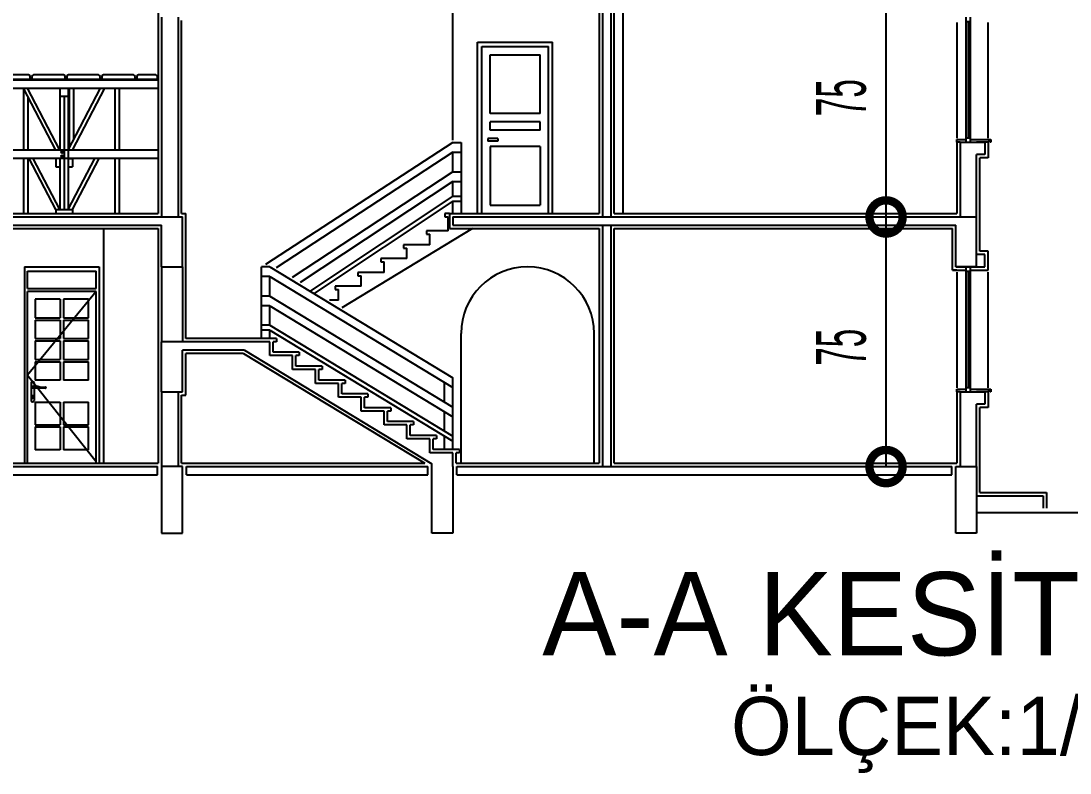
# Model space of a CAD drawing. Extents: x 3907.4 to 3911.57, y -3054.42 to -3053.7.
# Drawn here: x 3907.529 to 3907.5921, y -3054.1382 to -3054.093 of the extents above; entities that cross this region are included whole.
import ezdxf

# ---------------------------------------------------------------- set-up
doc = ezdxf.new("R2010")
doc.units = 0
doc.header["$LTSCALE"] = 2
doc.header["$MEASUREMENT"] = 0
doc.linetypes.add('ACAD_ISO07W100', pattern=[3.5, 0.5, -3])
doc.layers.get('0').update_dxf_attribs({"linetype": 'CONTINUOUS'})
for name, color, linetype in [('BLK-DOG', 2, 'CONTINUOUS'), ('DOĞRAMA', 2, 'CONTINUOUS'), ('DUVAR', 7, 'CONTINUOUS'), ('KİREMİT', 9, 'CONTINUOUS'), ('MB', 11, 'CONTINUOUS'), ('OLÇÜ', 6, 'CONTINUOUS'), ('SıVA', 6, 'CONTINUOUS'), ('TEXT', 11, 'CONTINUOUS')]:
    doc.layers.add(name, color=color, linetype=linetype)
doc.styles.add('İSİM', font='comicbd.ttf')
doc.styles.add('ÖLÇÜ', font='stylu.ttf', dxfattribs={"width": 0.5})

msp = doc.modelspace()

# ---------------------------------------------------------------- linework, layer by layer
at = {"color": 0, "linetype": 'ByBlock', "const_width": 0.002}
for points in [[(3907.581026746094, -3054.104528324396, 1), (3907.581026746094, -3054.105028324396, 1)], [(3907.581026746094, -3054.105028324396, 1), (3907.581026746094, -3054.104528324396, 1)], [(3907.581026746094, -3054.119528324396, 1), (3907.581026746094, -3054.120028324396, 1)]]:
    msp.add_lwpolyline(points, format="xyb", close=True, dxfattribs=at)
at = {"layer": 'BLK-DOG', "color": 6}
for p, q in [((3907.554974152943, -3054.100308627426), (3907.543721652943, -3054.107628324396)), ((3907.554974152943, -3054.100308627426), (3907.555474152943, -3054.100308627426)), ((3907.555474152943, -3054.100308627426), (3907.555474152943, -3054.104578324396)), ((3907.554974152943, -3054.100893287468), (3907.544351200838, -3054.107831440259)), ((3907.554974152943, -3054.102062607551), (3907.554974152943, -3054.100893287468)), ((3907.554974152943, -3054.100893287468), (3907.555474152943, -3054.100893287468)), ((3907.554974152943, -3054.102062607551), (3907.545315889907, -3054.108416100301)), ((3907.554974152943, -3054.102062607551), (3907.555474152943, -3054.102062607551)), ((3907.554974152943, -3054.102647267594), (3907.545798234441, -3054.108708430322)), ((3907.554974152943, -3054.10353116428), (3907.554974152943, -3054.102647267594)), ((3907.554974152943, -3054.102647267594), (3907.555474152943, -3054.102647267594)), ((3907.554974152943, -3054.10353116428), (3907.546418676712, -3054.109208358871)), ((3907.554974152943, -3054.10353116428), (3907.555474152943, -3054.10353116428)), ((3907.554974152943, -3054.103823720924), (3907.546659848979, -3054.109354523881)), ((3907.554974152943, -3054.104578324396), (3907.554974152943, -3054.103823720924)), ((3907.554974152943, -3054.103823720924), (3907.555474152943, -3054.103823720924)), ((3907.543474152943, -3054.112078324396), (3907.543474152943, -3054.107778324396)), ((3907.543974152943, -3054.107778324396), (3907.543474152943, -3054.107778324396)), ((3907.543474152943, -3054.112078324396), (3907.543474152943, -3054.107778324396)), ((3907.543974152943, -3054.107778324396), (3907.554974152943, -3054.114444991063)), ((3907.543974152943, -3054.108362984437), (3907.543474152943, -3054.108362984437)), ((3907.543974152943, -3054.108362984437), (3907.554974152943, -3054.115029651104)), ((3907.543974152943, -3054.109532304522), (3907.543974152943, -3054.108362984437)), ((3907.543974152943, -3054.109532304522), (3907.543474152943, -3054.109532304522)), ((3907.543974152943, -3054.110116964563), (3907.543474152943, -3054.110116964563)), ((3907.543974152943, -3054.109532304522), (3907.554974152943, -3054.116198971188)), ((3907.543974152943, -3054.110116964563), (3907.554974152943, -3054.11678363123)), ((3907.543974152943, -3054.111286284647), (3907.543974152943, -3054.110116964563)), ((3907.543974152943, -3054.111286284647), (3907.543474152943, -3054.111286284647)), ((3907.543974152943, -3054.111286284647), (3907.554974152943, -3054.117952951314)), ((3907.543974152943, -3054.111578614668), (3907.543474152943, -3054.111578614668)), ((3907.543974152943, -3054.111578614668), (3907.554974152943, -3054.118245281335)), ((3907.543974152943, -3054.112078324396), (3907.543974152943, -3054.111578614668)), ((3907.554974152943, -3054.118744991063), (3907.554974152943, -3054.114444991063)), ((3907.554474152943, -3054.115895940885), (3907.554474152943, -3054.114726620801)), ((3907.554474152943, -3054.117649921011), (3907.554474152943, -3054.116480600927)), ((3907.554474152943, -3054.118744991063), (3907.554474152943, -3054.117942251032))]:
    msp.add_line(p, q, dxfattribs=at)
at = {"layer": 'DOĞRAMA', "color": 6}
for p, q in [((3907.585849152943, -3054.100278324396), (3907.585849152943, -3054.092778324396)), ((3907.585849152943, -3054.093028324396), (3907.586099152943, -3054.093028324396)), ((3907.585974152943, -3054.100028324396), (3907.585974152943, -3054.093028324396)), ((3907.586099152943, -3054.100278324396), (3907.586099152943, -3054.092778324396)), ((3907.556474152943, -3054.104578324396), (3907.556474152943, -3054.094278324396)), ((3907.556474152943, -3054.094278324396), (3907.560974152943, -3054.094278324396)), ((3907.560974152943, -3054.104578324396), (3907.560974152943, -3054.094278324396)), ((3907.556724152943, -3054.104578324396), (3907.556724152943, -3054.094528324396)), ((3907.556724152943, -3054.094528324396), (3907.560724152943, -3054.094528324396)), ((3907.560724152943, -3054.104578324396), (3907.560724152943, -3054.094528324396)), ((3907.557224152943, -3054.095028324396), (3907.560224152943, -3054.095028324396)), ((3907.557224152943, -3054.098570713007), (3907.557224152943, -3054.095028324396)), ((3907.560224152943, -3054.098570713007), (3907.560224152943, -3054.095028324396)), ((3907.560224152943, -3054.098570713007), (3907.557224152943, -3054.098570713007)), ((3907.557224152943, -3054.099570713006), (3907.557224152943, -3054.099070713006)), ((3907.560224152943, -3054.099070713006), (3907.557224152943, -3054.099070713006)), ((3907.560224152943, -3054.099570713006), (3907.560224152943, -3054.099070713006)), ((3907.560224152943, -3054.099570713006), (3907.557224152943, -3054.099570713006)), ((3907.585849152943, -3054.100028324396), (3907.586099152943, -3054.100028324396)), ((3907.557079253662, -3054.100070713007), (3907.557079253662, -3054.100220713006)), ((3907.557679253662, -3054.100070713007), (3907.557079253662, -3054.100070713007)), ((3907.557679253662, -3054.100220713006), (3907.557079253662, -3054.100220713006)), ((3907.560224152943, -3054.100535935785), (3907.557224152943, -3054.100535935785)), ((3907.557224152943, -3054.100535935785), (3907.557224152943, -3054.104078324396)), ((3907.557679253662, -3054.100070713007), (3907.557679253662, -3054.100220713006)), ((3907.560224152943, -3054.100535935785), (3907.560224152943, -3054.104078324396)), ((3907.53110771001, -3054.101765165432), (3907.53135771001, -3054.101765165432)), ((3907.53185771001, -3054.101765165432), (3907.53210771001, -3054.101765165432)), ((3907.557224152943, -3054.104078324396), (3907.560224152943, -3054.104078324396)), ((3907.529224152943, -3054.107778324396), (3907.533724152943, -3054.107778324396)), ((3907.529224152943, -3054.107778324396), (3907.529224152943, -3054.119578324396)), ((3907.529407826412, -3054.108028324396), (3907.533540479474, -3054.108028324396)), ((3907.529407826412, -3054.109078324396), (3907.529407826412, -3054.108028324396)), ((3907.533540479474, -3054.109078324396), (3907.533540479474, -3054.108028324396)), ((3907.533724152943, -3054.107778324396), (3907.533724152943, -3054.119578324396)), ((3907.585849152943, -3054.115278324396), (3907.585849152943, -3054.107778324396)), ((3907.585849152943, -3054.108028324396), (3907.586099152943, -3054.108028324396)), ((3907.585974152943, -3054.115028324396), (3907.585974152943, -3054.108028324396)), ((3907.586099152943, -3054.115278324396), (3907.586099152943, -3054.107778324396)), ((3907.529407826412, -3054.109078324396), (3907.533540479474, -3054.109078324396)), ((3907.533540479474, -3054.109261997865), (3907.529407826412, -3054.109261997865)), ((3907.529407826412, -3054.119571181539), (3907.529407826412, -3054.109261997865)), ((3907.533540479474, -3054.119571181539), (3907.533540479474, -3054.109261997865)), ((3907.531382316208, -3054.109721181539), (3907.529867010086, -3054.109721181539)), ((3907.529867010086, -3054.109721181539), (3907.529867010086, -3054.110835467253)), ((3907.531382316208, -3054.109721181539), (3907.531382316208, -3054.110835467253)), ((3907.531565989678, -3054.109721181539), (3907.531565989678, -3054.110835467253)), ((3907.5330812958, -3054.109721181539), (3907.531565989678, -3054.109721181539)), ((3907.5330812958, -3054.110835467253), (3907.5330812958, -3054.109721181539)), ((3907.529867010086, -3054.110835467253), (3907.531382316208, -3054.110835467253)), ((3907.529867010086, -3054.110973222355), (3907.531382316208, -3054.110973222355)), ((3907.529867010086, -3054.110973222355), (3907.529867010086, -3054.112087508069)), ((3907.531382316208, -3054.110973222355), (3907.531382316208, -3054.112087508069)), ((3907.531565989678, -3054.110835467253), (3907.5330812958, -3054.110835467253)), ((3907.531565989678, -3054.110973222355), (3907.531565989678, -3054.112087508069)), ((3907.531565989678, -3054.110973222355), (3907.5330812958, -3054.110973222355)), ((3907.5330812958, -3054.112087508069), (3907.5330812958, -3054.110973222355)), ((3907.529867010086, -3054.112087508069), (3907.531382316208, -3054.112087508069)), ((3907.529867010086, -3054.112225263171), (3907.531382316208, -3054.112225263171)), ((3907.529867010086, -3054.112225263171), (3907.529867010086, -3054.113339548886)), ((3907.531382316208, -3054.112225263171), (3907.531382316208, -3054.113339548886)), ((3907.531565989678, -3054.112087508069), (3907.5330812958, -3054.112087508069)), ((3907.531565989678, -3054.112225263171), (3907.531565989678, -3054.113339548886)), ((3907.531565989678, -3054.112225263171), (3907.5330812958, -3054.112225263171)), ((3907.5330812958, -3054.113339548886), (3907.5330812958, -3054.112225263171)), ((3907.529867010086, -3054.113339548886), (3907.531382316208, -3054.113339548886)), ((3907.529867010086, -3054.113477303988), (3907.531382316208, -3054.113477303988)), ((3907.529867010086, -3054.113477303988), (3907.529867010086, -3054.114591589702)), ((3907.531382316208, -3054.113477303988), (3907.531382316208, -3054.114591589702)), ((3907.531565989678, -3054.113339548886), (3907.5330812958, -3054.113339548886)), ((3907.531565989678, -3054.113477303988), (3907.531565989678, -3054.114591589702)), ((3907.531565989678, -3054.113477303988), (3907.5330812958, -3054.113477303988)), ((3907.5330812958, -3054.114591589702), (3907.5330812958, -3054.113477303988)), ((3907.529623892514, -3054.114741589702), (3907.529623892514, -3054.115797712151)), ((3907.529715045464, -3054.114946949418), (3907.530036929398, -3054.114946949418)), ((3907.529715045464, -3054.115052231631), (3907.530489166111, -3054.115069374458)), ((3907.529807565983, -3054.114741589702), (3907.529807565983, -3054.114946949418)), ((3907.529807565983, -3054.115054280489), (3907.529807565983, -3054.115797712151)), ((3907.531382316208, -3054.114591589702), (3907.529867010086, -3054.114591589702)), ((3907.530036929398, -3054.114946949418), (3907.530148022188, -3054.114981123594)), ((3907.530148022188, -3054.114981123594), (3907.530492694148, -3054.114998211302)), ((3907.5330812958, -3054.114591589702), (3907.531565989678, -3054.114591589702)), ((3907.585849152943, -3054.115028324396), (3907.586099152943, -3054.115028324396)), ((3907.529702396945, -3054.115662303113), (3907.529702396945, -3054.115584367235)), ((3907.529732120525, -3054.115662303113), (3907.529732120525, -3054.115584367235)), ((3907.529867010086, -3054.115897712151), (3907.529867010086, -3054.117261997865)), ((3907.529867010086, -3054.115897712151), (3907.531382316208, -3054.115897712151)), ((3907.531382316208, -3054.115897712151), (3907.531382316208, -3054.117261997865)), ((3907.531565989678, -3054.115897712151), (3907.531565989678, -3054.117261997865)), ((3907.531565989678, -3054.115897712151), (3907.5330812958, -3054.115897712151)), ((3907.5330812958, -3054.117261997865), (3907.5330812958, -3054.115897712151)), ((3907.529867010086, -3054.117261997865), (3907.531382316208, -3054.117261997865)), ((3907.529867010086, -3054.117399752967), (3907.531382316208, -3054.117399752967)), ((3907.529867010086, -3054.117399752967), (3907.529867010086, -3054.118764038682)), ((3907.531382316208, -3054.117399752967), (3907.531382316208, -3054.118764038682)), ((3907.531565989678, -3054.117261997865), (3907.5330812958, -3054.117261997865)), ((3907.531565989678, -3054.117399752967), (3907.5330812958, -3054.117399752967)), ((3907.531565989678, -3054.117399752967), (3907.531565989678, -3054.118764038682)), ((3907.5330812958, -3054.118764038682), (3907.5330812958, -3054.117399752967)), ((3907.531382316208, -3054.118764038682), (3907.529867010086, -3054.118764038682)), ((3907.5330812958, -3054.118764038682), (3907.531565989678, -3054.118764038682))]:
    msp.add_line(p, q, dxfattribs=at)
at = {"layer": 'DOĞRAMA', "color": 6, "linetype": 'ACAD_ISO07W100'}
for p, q in [((3907.533540479474, -3054.109261997865), (3907.529407826412, -3054.114286997865)), ((3907.529407826412, -3054.114286997865), (3907.533540479474, -3054.119479344804))]:
    msp.add_line(p, q, dxfattribs=at)
at = {"layer": 'DOĞRAMA', "color": 6}
for centre, radius, start, end in [((3907.529715729248, -3054.114741589702), 9.183673469387756e-05, 0, 180), ((3907.529715045464, -3054.114999590525), 5.264110606396237e-05, 90, 270), ((3907.530490930129, -3054.11503379288), 3.562527838670195e-05, 267.161786407751, 87.16178640775101), ((3907.529715729248, -3054.115797712151), 9.183673469387756e-05, 180, 0), ((3907.529717258735, -3054.115562804137), 4.100168402052931e-05, 291.2518289095004, 248.7481710904996), ((3907.529717258735, -3054.115562804137), 2.618854723842147e-05, 304.5755162839924, 235.4244837160076), ((3907.529717258735, -3054.115662303113), 1.486178973241827e-05, 180, 0)]:
    msp.add_arc(centre, radius, start, end, dxfattribs=at)
at = {"layer": 'DUVAR', "color": 6}
for p, q in [((3907.554974152943, -3054.100158627426), (3907.554974152943, -3054.090478324396)), ((3907.563974152943, -3054.090278324396), (3907.563974152943, -3054.104778324396)), ((3907.564474152943, -3054.090278324396), (3907.564474152943, -3054.104778324396)), ((3907.565224152943, -3054.104578324396), (3907.565224152943, -3054.090478324396)), ((3907.537474152943, -3054.092778324396), (3907.537474152943, -3054.104778324396)), ((3907.538474152943, -3054.092778324396), (3907.538474152943, -3054.104778324396)), ((3907.523224152943, -3054.096547665432), (3907.537274152943, -3054.096547665432)), ((3907.523304521441, -3054.097047665432), (3907.537274152943, -3054.097047665432)), ((3907.53110771001, -3054.100765165432), (3907.529160523607, -3054.097047665432)), ((3907.53135771001, -3054.097047665432), (3907.53135771001, -3054.097547665432)), ((3907.53135771001, -3054.097047665432), (3907.53185771001, -3054.097047665432)), ((3907.53160771001, -3054.097473471913), (3907.53160771001, -3054.104328324396)), ((3907.53185771001, -3054.097047665432), (3907.53185771001, -3054.097547665432)), ((3907.53210771001, -3054.100765165432), (3907.534054896413, -3054.097047665432)), ((3907.53135771001, -3054.097547665432), (3907.53135771001, -3054.100765165432)), ((3907.53185771001, -3054.097547665432), (3907.53135771001, -3054.097547665432)), ((3907.53185771001, -3054.097547665432), (3907.53185771001, -3054.104328324396)), ((3907.585474152943, -3054.100278324396), (3907.586474152943, -3054.100278324396)), ((3907.585474152943, -3054.100278324396), (3907.585474152943, -3054.104778324396)), ((3907.586474152943, -3054.100278324396), (3907.586974152943, -3054.100278324396)), ((3907.586974152943, -3054.100278324396), (3907.586974152943, -3054.101028324396)), ((3907.537274152943, -3054.100765165432), (3907.523224152943, -3054.100765165432)), ((3907.537274152943, -3054.101265165432), (3907.523224152943, -3054.101265165432)), ((3907.53110771001, -3054.104328324396), (3907.529503260384, -3054.101265165432)), ((3907.53110771001, -3054.101265165432), (3907.53110771001, -3054.101765165432)), ((3907.53135771001, -3054.101265165432), (3907.53110771001, -3054.101265165432)), ((3907.53135771001, -3054.101265165432), (3907.53135771001, -3054.101491151634)), ((3907.53185771001, -3054.101265165432), (3907.53210771001, -3054.101265165432)), ((3907.53210771001, -3054.101265165432), (3907.53210771001, -3054.101765165432)), ((3907.53210771001, -3054.104328324396), (3907.533712159635, -3054.101265165432)), ((3907.586474152943, -3054.104778324396), (3907.586474152943, -3054.101028324396)), ((3907.586974152943, -3054.101028324396), (3907.586474152943, -3054.101028324396)), ((3907.53135771001, -3054.101458298336), (3907.53135771001, -3054.104328324396)), ((3907.53110771001, -3054.104328324396), (3907.53210771001, -3054.104328324396)), ((3907.53110771001, -3054.104328324396), (3907.53110771001, -3054.104578324396)), ((3907.53210771001, -3054.104328324396), (3907.53210771001, -3054.104578324396)), ((3907.502474152943, -3054.104778324396), (3907.538724152943, -3054.104778324396)), ((3907.538724152943, -3054.107778324396), (3907.538724152943, -3054.104778324396)), ((3907.554774152943, -3054.104578324396), (3907.554509181526, -3054.104578324396)), ((3907.554509181526, -3054.104578324396), (3907.554509181526, -3054.104778324396)), ((3907.554509181526, -3054.104778324396), (3907.554709181526, -3054.104778324396)), ((3907.554709181526, -3054.105611657729), (3907.554709181526, -3054.104778324396)), ((3907.554974152943, -3054.104778324396), (3907.586474152943, -3054.104778324396)), ((3907.554974152943, -3054.104778324396), (3907.554974152943, -3054.105278324396)), ((3907.586474152943, -3054.107778324396), (3907.586474152943, -3054.104778324396)), ((3907.507724152943, -3054.105278324396), (3907.537474152943, -3054.105278324396)), ((3907.533974152943, -3054.105478324396), (3907.533974152943, -3054.119578324396)), ((3907.537474152943, -3054.107778324396), (3907.537474152943, -3054.105278324396)), ((3907.556158842012, -3054.105478324396), (3907.548313700838, -3054.110232955411)), ((3907.554709181526, -3054.105611657729), (3907.553399152943, -3054.105611657729)), ((3907.553399152943, -3054.105611657729), (3907.553399152943, -3054.105811657729)), ((3907.554974152943, -3054.105278324396), (3907.585224152943, -3054.105278324396)), ((3907.563974152943, -3054.105278324396), (3907.563974152943, -3054.119778324396)), ((3907.564474152943, -3054.105278324396), (3907.564474152943, -3054.119778324396)), ((3907.585224152943, -3054.107778324396), (3907.585224152943, -3054.105278324396)), ((3907.553399152943, -3054.105811657729), (3907.553599152943, -3054.105811657729)), ((3907.553599152943, -3054.106444991062), (3907.553599152943, -3054.105811657729)), ((3907.552224152943, -3054.106444991062), (3907.552024152943, -3054.106444991062)), ((3907.552024152943, -3054.106444991062), (3907.552024152943, -3054.106644991062)), ((3907.552024152943, -3054.106644991062), (3907.552224152943, -3054.106644991062)), ((3907.553599152943, -3054.106444991062), (3907.552224152943, -3054.106444991062)), ((3907.552224152943, -3054.107278324396), (3907.552224152943, -3054.106644991062)), ((3907.550849152943, -3054.107278324396), (3907.550649152943, -3054.107278324396)), ((3907.550649152943, -3054.107278324396), (3907.550649152943, -3054.107478324396)), ((3907.550649152943, -3054.107478324396), (3907.550849152943, -3054.107478324396)), ((3907.552224152943, -3054.107278324396), (3907.550849152943, -3054.107278324396)), ((3907.550849152943, -3054.108111657729), (3907.550849152943, -3054.107478324396)), ((3907.586974152943, -3054.107028324396), (3907.586474152943, -3054.107028324396)), ((3907.586974152943, -3054.107778324396), (3907.586974152943, -3054.107028324396)), ((3907.537474152943, -3054.107778324396), (3907.537474152943, -3054.112278324396)), ((3907.537474152943, -3054.107778324396), (3907.538724152943, -3054.107778324396)), ((3907.538724152943, -3054.107778324396), (3907.538724152943, -3054.112278324396)), ((3907.549474152943, -3054.108111657729), (3907.549274152943, -3054.108111657729)), ((3907.549274152943, -3054.108111657729), (3907.549274152943, -3054.108311657729)), ((3907.550849152943, -3054.108111657729), (3907.549474152943, -3054.108111657729)), ((3907.586474152943, -3054.107778324396), (3907.585224152943, -3054.107778324396)), ((3907.585224152943, -3054.107778324396), (3907.586474152943, -3054.107778324396)), ((3907.586474152943, -3054.107778324396), (3907.586974152943, -3054.107778324396)), ((3907.549274152943, -3054.108311657729), (3907.549474152943, -3054.108311657729)), ((3907.549474152943, -3054.108944991062), (3907.549474152943, -3054.108311657729)), ((3907.548099152943, -3054.108944991062), (3907.547899152943, -3054.108944991062)), ((3907.547899152943, -3054.108944991062), (3907.547899152943, -3054.109144991062)), ((3907.547899152943, -3054.109144991062), (3907.548099152943, -3054.109144991062)), ((3907.549474152943, -3054.108944991062), (3907.548099152943, -3054.108944991062)), ((3907.548099152943, -3054.109778324396), (3907.548099152943, -3054.109144991062)), ((3907.548099152943, -3054.109778324396), (3907.547563559664, -3054.109778324396)), ((3907.555474152943, -3054.119578324396), (3907.555474152943, -3054.111778324396)), ((3907.563474152943, -3054.119578324396), (3907.563474152943, -3054.111778324396)), ((3907.543974152943, -3054.112278324396), (3907.537474152943, -3054.112278324396)), ((3907.537474152943, -3054.115278324396), (3907.537474152943, -3054.112278324396)), ((3907.543974152943, -3054.113111657729), (3907.543974152943, -3054.112278324396)), ((3907.542459463874, -3054.112778324396), (3907.538724152943, -3054.112778324396)), ((3907.538724152943, -3054.115278324396), (3907.538724152943, -3054.112778324396)), ((3907.542459463874, -3054.112778324396), (3907.553724152943, -3054.11960540868)), ((3907.545349152943, -3054.113111657729), (3907.543974152943, -3054.113111657729)), ((3907.545349152943, -3054.113944991062), (3907.545349152943, -3054.113111657729)), ((3907.546724152943, -3054.113944991062), (3907.545349152943, -3054.113944991062)), ((3907.546724152943, -3054.114778324396), (3907.546724152943, -3054.113944991062)), ((3907.548099152943, -3054.114778324396), (3907.546724152943, -3054.114778324396)), ((3907.548099152943, -3054.115611657729), (3907.548099152943, -3054.114778324396)), ((3907.537474152943, -3054.115278324396), (3907.537474152943, -3054.119778324396)), ((3907.537474152943, -3054.115278324396), (3907.538724152943, -3054.115278324396)), ((3907.538474152943, -3054.115278324396), (3907.538474152943, -3054.119778324396)), ((3907.549474152943, -3054.115611657729), (3907.548099152943, -3054.115611657729)), ((3907.549474152943, -3054.116444991063), (3907.549474152943, -3054.115611657729)), ((3907.585474152943, -3054.115278324396), (3907.586474152943, -3054.115278324396)), ((3907.585474152943, -3054.115278324396), (3907.585474152943, -3054.119778324396)), ((3907.586474152943, -3054.115278324396), (3907.586974152943, -3054.115278324396)), ((3907.586974152943, -3054.115278324396), (3907.586974152943, -3054.116028324396)), ((3907.586474152943, -3054.119778324396), (3907.586474152943, -3054.116028324396)), ((3907.586974152943, -3054.116028324396), (3907.586474152943, -3054.116028324396)), ((3907.550849152943, -3054.116444991063), (3907.549474152943, -3054.116444991063)), ((3907.550849152943, -3054.117278324396), (3907.550849152943, -3054.116444991063)), ((3907.552224152943, -3054.117278324396), (3907.550849152943, -3054.117278324396)), ((3907.552224152943, -3054.118111657729), (3907.552224152943, -3054.117278324396)), ((3907.553599152943, -3054.118111657729), (3907.552224152943, -3054.118111657729)), ((3907.553599152943, -3054.118944991063), (3907.553599152943, -3054.118111657729)), ((3907.554974152943, -3054.118944991063), (3907.553599152943, -3054.118944991063)), ((3907.554974152943, -3054.119778324396), (3907.554974152943, -3054.118944991063)), ((3907.507974152943, -3054.119778324396), (3907.537224152943, -3054.119778324396)), ((3907.537224152943, -3054.120278324396), (3907.537224152943, -3054.119778324396)), ((3907.538724152943, -3054.119778324396), (3907.537474152943, -3054.119778324396)), ((3907.537474152943, -3054.119778324396), (3907.537474152943, -3054.123778324396)), ((3907.538724152943, -3054.123778324396), (3907.538724152943, -3054.119778324396)), ((3907.538974152943, -3054.119778324396), (3907.553474152943, -3054.119778324396)), ((3907.538974152943, -3054.120278324396), (3907.538974152943, -3054.119778324396)), ((3907.553474152943, -3054.120278324396), (3907.553474152943, -3054.119778324396)), ((3907.553724152943, -3054.123778324396), (3907.553724152943, -3054.11960540868)), ((3907.554974152943, -3054.119778324396), (3907.554974152943, -3054.123778324396)), ((3907.555224152943, -3054.119778324396), (3907.584974152943, -3054.119778324396)), ((3907.555224152943, -3054.120278324396), (3907.555224152943, -3054.119778324396)), ((3907.584974152943, -3054.120278324396), (3907.584974152943, -3054.119778324396)), ((3907.585224152943, -3054.119778324396), (3907.586474152943, -3054.119778324396)), ((3907.585224152943, -3054.123778324396), (3907.585224152943, -3054.119778324396)), ((3907.586474152943, -3054.119778324396), (3907.586474152943, -3054.123778324396)), ((3907.507974152943, -3054.120278324396), (3907.537224152943, -3054.120278324396)), ((3907.538974152943, -3054.120278324396), (3907.553474152943, -3054.120278324396)), ((3907.555224152943, -3054.120278324396), (3907.584974152943, -3054.120278324396)), ((3907.586474152943, -3054.121528324396), (3907.590474152943, -3054.121528324396)), ((3907.590474152943, -3054.121528324396), (3907.590474152943, -3054.122278324396)), ((3907.586474152943, -3054.122528324396), (3907.602028453855, -3054.122528324396)), ((3907.537474152943, -3054.123778324396), (3907.538724152943, -3054.123778324396)), ((3907.554974152943, -3054.123778324396), (3907.553724152943, -3054.123778324396)), ((3907.586474152943, -3054.123778324396), (3907.585224152943, -3054.123778324396))]:
    msp.add_line(p, q, dxfattribs=at)
msp.add_arc((3907.559474152943, -3054.111778324396), 0.003999999999999318, 0, 180, dxfattribs=at)
at = {"layer": 'KİREMİT', "color": 9}
for p, q in [((3907.529474152943, -3054.096247665432), (3907.527674152943, -3054.096247665432)), ((3907.531574152943, -3054.096247665432), (3907.529774152943, -3054.096247665432)), ((3907.533674152943, -3054.096247665432), (3907.531874152943, -3054.096247665432)), ((3907.535774152943, -3054.096247665432), (3907.533974152943, -3054.096247665432)), ((3907.537119833416, -3054.096247665432), (3907.536074152943, -3054.096247665432)), ((3907.527574152943, -3054.096497665432), (3907.529574152943, -3054.096497665432)), ((3907.529574152943, -3054.096497665432), (3907.529574152943, -3054.096347665432)), ((3907.529674152943, -3054.096347665432), (3907.529674152943, -3054.096497665432)), ((3907.529674152943, -3054.096497665432), (3907.531674152943, -3054.096497665432)), ((3907.531674152943, -3054.096497665432), (3907.531674152943, -3054.096347665432)), ((3907.531774152943, -3054.096347665432), (3907.531774152943, -3054.096497665432)), ((3907.531774152943, -3054.096497665432), (3907.533774152943, -3054.096497665432)), ((3907.533774152943, -3054.096497665432), (3907.533774152943, -3054.096347665432)), ((3907.533874152943, -3054.096347665432), (3907.533874152943, -3054.096497665432)), ((3907.533874152943, -3054.096497665432), (3907.535874152943, -3054.096497665432)), ((3907.535874152943, -3054.096497665432), (3907.535874152943, -3054.096347665432)), ((3907.535974152943, -3054.096347665432), (3907.535974152943, -3054.096497665432)), ((3907.535974152943, -3054.096497665432), (3907.537219833415, -3054.096497665432)), ((3907.537219833415, -3054.096497665432), (3907.537219833415, -3054.096347665432))]:
    msp.add_line(p, q, dxfattribs=at)
for centre, start, end in [((3907.529474152943, -3054.096347665432), 0, 90), ((3907.529774152943, -3054.096347665432), 90, 180), ((3907.531574152943, -3054.096347665432), 0, 90), ((3907.531874152943, -3054.096347665432), 90, 180), ((3907.533674152943, -3054.096347665432), 0, 90), ((3907.533974152943, -3054.096347665432), 90, 180), ((3907.535774152943, -3054.096347665432), 0, 90), ((3907.536074152943, -3054.096347665432), 90, 180), ((3907.537119833416, -3054.096347665432), 0, 90)]:
    msp.add_arc(centre, 0.0001, start, end, dxfattribs=at)
at = {"layer": 'MB', "color": 6}
for p, q in [((3907.529190501998, -3054.100765165432), (3907.529190501998, -3054.097104899124)), ((3907.53135771001, -3054.100765165432), (3907.529410523607, -3054.097047665432)), ((3907.53185771001, -3054.100765165432), (3907.533804896413, -3054.097047665432)), ((3907.531940501997, -3054.100607101872), (3907.531940501997, -3054.097047665432)), ((3907.532190501997, -3054.100129810639), (3907.532190501997, -3054.097047665432)), ((3907.534690501997, -3054.100765165432), (3907.534690501997, -3054.097047665432)), ((3907.534940501997, -3054.100765165432), (3907.534940501997, -3054.097047665432)), ((3907.529440501998, -3054.100765165432), (3907.529440501998, -3054.097582190358)), ((3907.529190501998, -3054.104578324396), (3907.529190501998, -3054.101265165432)), ((3907.529440501998, -3054.104578324396), (3907.529440501998, -3054.101265165432)), ((3907.53135771001, -3054.104328324396), (3907.529753260384, -3054.101265165432)), ((3907.53185771001, -3054.104328324396), (3907.533462159635, -3054.101265165432)), ((3907.534690501997, -3054.104578324396), (3907.534690501997, -3054.101265165432)), ((3907.534940501997, -3054.104578324396), (3907.534940501997, -3054.101265165432))]:
    msp.add_line(p, q, dxfattribs=at)
for centre in [(3907.531496556407, -3054.100884436537), (3907.531496556407, -3054.10112464144)]:
    msp.add_circle(centre, 5.477806517947102e-05, dxfattribs=at)
at = {"layer": 'OLÇÜ', "color": 6}
for p, q in [((3907.581026746094, -3054.104778324396), (3907.581026746094, -3054.089778324396)), ((3907.578036634339, -3054.104778324396), (3907.580026746094, -3054.104778324396)), ((3907.578036634339, -3054.104778324396), (3907.580026746094, -3054.104778324396)), ((3907.581026746094, -3054.119778324396), (3907.581026746094, -3054.104778324396)), ((3907.578036634339, -3054.119778324396), (3907.580026746094, -3054.119778324396))]:
    msp.add_line(p, q, dxfattribs=at)
at = {"layer": 'SıVA', "color": 6}
for p, q in [((3907.537274152943, -3054.090478324396), (3907.537274152943, -3054.104578324396)), ((3907.563774152943, -3054.090478324396), (3907.563774152943, -3054.104578324396)), ((3907.564674152943, -3054.104578324396), (3907.564674152943, -3054.090478324396)), ((3907.538674152943, -3054.104578324396), (3907.538674152943, -3054.092978324396)), ((3907.585274152943, -3054.093090558122), (3907.585274152943, -3054.10004342547)), ((3907.587174152943, -3054.10004342547), (3907.587174152943, -3054.093090558122)), ((3907.585274152943, -3054.100278324396), (3907.585274152943, -3054.100128324396)), ((3907.585274152943, -3054.100128324396), (3907.585849152943, -3054.100128324396)), ((3907.585474152943, -3054.100278324396), (3907.585274152943, -3054.100278324396)), ((3907.585274152943, -3054.100278324396), (3907.585274152943, -3054.104578324396)), ((3907.586099152943, -3054.100128324396), (3907.587334152943, -3054.100128324396)), ((3907.587174152943, -3054.100278324396), (3907.586474152943, -3054.100278324396)), ((3907.587174152943, -3054.100278324396), (3907.587174152943, -3054.101228324396)), ((3907.587334152943, -3054.100278324396), (3907.587294152943, -3054.100278324396)), ((3907.587334152943, -3054.100128324396), (3907.587334152943, -3054.100278324396)), ((3907.586674152943, -3054.106328324396), (3907.586674152943, -3054.101228324396)), ((3907.587174152943, -3054.101228324396), (3907.586674152943, -3054.101228324396)), ((3907.502974152943, -3054.104578324396), (3907.537274152943, -3054.104578324396)), ((3907.538674152943, -3054.104578324396), (3907.538924152943, -3054.104578324396)), ((3907.538924152943, -3054.107978324396), (3907.538924152943, -3054.104578324396)), ((3907.554774152943, -3054.104578324396), (3907.563774152943, -3054.104578324396)), ((3907.554774152943, -3054.104578324396), (3907.554774152943, -3054.105478324396)), ((3907.564674152943, -3054.104578324396), (3907.585274152943, -3054.104578324396)), ((3907.586674152943, -3054.106828324396), (3907.586674152943, -3054.104578324396)), ((3907.525674152943, -3054.105478324396), (3907.537274152943, -3054.105478324396)), ((3907.537274152943, -3054.105478324396), (3907.537274152943, -3054.119578324396)), ((3907.554774152943, -3054.105478324396), (3907.563774152943, -3054.105478324396)), ((3907.563774152943, -3054.105478324396), (3907.563774152943, -3054.119578324396)), ((3907.564674152943, -3054.105478324396), (3907.585024152943, -3054.105478324396)), ((3907.564674152943, -3054.119578324396), (3907.564674152943, -3054.105478324396)), ((3907.585024152943, -3054.107978324396), (3907.585024152943, -3054.105478324396)), ((3907.587174152943, -3054.106828324396), (3907.586674152943, -3054.106828324396)), ((3907.587174152943, -3054.107978324396), (3907.587174152943, -3054.106828324396)), ((3907.538924152943, -3054.112078324396), (3907.538924152943, -3054.107978324396)), ((3907.585274152943, -3054.107978324396), (3907.585024152943, -3054.107978324396)), ((3907.585024152943, -3054.107978324396), (3907.585274152943, -3054.107978324396)), ((3907.585274152943, -3054.107978324396), (3907.585849152943, -3054.107978324396)), ((3907.585274152943, -3054.108090558122), (3907.585274152943, -3054.11504342547)), ((3907.586099152943, -3054.107978324396), (3907.587174152943, -3054.107978324396)), ((3907.587174152943, -3054.11504342547), (3907.587174152943, -3054.108090558122)), ((3907.544374152943, -3054.112078324396), (3907.538924152943, -3054.112078324396)), ((3907.544174152943, -3054.112911657729), (3907.544174152943, -3054.112278324396)), ((3907.544374152943, -3054.112278324396), (3907.544174152943, -3054.112278324396)), ((3907.544374152943, -3054.112078324396), (3907.544374152943, -3054.112278324396)), ((3907.542403588246, -3054.112978324396), (3907.538924152943, -3054.112978324396)), ((3907.538924152943, -3054.115478324396), (3907.538924152943, -3054.112978324396)), ((3907.542403588246, -3054.112978324396), (3907.553293588246, -3054.119578324396)), ((3907.545749152943, -3054.112911657729), (3907.544174152943, -3054.112911657729)), ((3907.545549152943, -3054.113744991063), (3907.545549152943, -3054.113111657729)), ((3907.545749152943, -3054.113111657729), (3907.545549152943, -3054.113111657729)), ((3907.545749152943, -3054.112911657729), (3907.545749152943, -3054.113111657729)), ((3907.547124152943, -3054.113744991063), (3907.545549152943, -3054.113744991063)), ((3907.547124152943, -3054.113744991063), (3907.547124152943, -3054.113944991062)), ((3907.546924152943, -3054.114578324396), (3907.546924152943, -3054.113944991062)), ((3907.547124152943, -3054.113944991062), (3907.546924152943, -3054.113944991062)), ((3907.548499152943, -3054.114578324396), (3907.546924152943, -3054.114578324396)), ((3907.548299152943, -3054.115411657729), (3907.548299152943, -3054.114778324396)), ((3907.548499152943, -3054.114778324396), (3907.548299152943, -3054.114778324396)), ((3907.548499152943, -3054.114578324396), (3907.548499152943, -3054.114778324396)), ((3907.585274152943, -3054.115278324396), (3907.585274152943, -3054.115128324396)), ((3907.585274152943, -3054.115128324396), (3907.585849152943, -3054.115128324396)), ((3907.586099152943, -3054.115128324396), (3907.587334152943, -3054.115128324396)), ((3907.587334152943, -3054.115128324396), (3907.587334152943, -3054.115278324396)), ((3907.538674152943, -3054.119578324396), (3907.538674152943, -3054.115478324396)), ((3907.538674152943, -3054.115478324396), (3907.538924152943, -3054.115478324396)), ((3907.549874152943, -3054.115411657729), (3907.548299152943, -3054.115411657729)), ((3907.549674152943, -3054.116244991063), (3907.549674152943, -3054.115611657729)), ((3907.549874152943, -3054.115611657729), (3907.549674152943, -3054.115611657729)), ((3907.549874152943, -3054.115411657729), (3907.549874152943, -3054.115611657729)), ((3907.585474152943, -3054.115278324396), (3907.585274152943, -3054.115278324396)), ((3907.585274152943, -3054.115278324396), (3907.585274152943, -3054.119578324396)), ((3907.587174152943, -3054.115278324396), (3907.586474152943, -3054.115278324396)), ((3907.587174152943, -3054.115278324396), (3907.587174152943, -3054.116228324396)), ((3907.587334152943, -3054.115278324396), (3907.587294152943, -3054.115278324396)), ((3907.551249152943, -3054.116244991063), (3907.549674152943, -3054.116244991063)), ((3907.551249152943, -3054.116244991063), (3907.551249152943, -3054.116444991063)), ((3907.586674152943, -3054.121328324396), (3907.586674152943, -3054.116228324396)), ((3907.587174152943, -3054.116228324396), (3907.586674152943, -3054.116228324396)), ((3907.551049152943, -3054.117078324396), (3907.551049152943, -3054.116444991063)), ((3907.551249152943, -3054.116444991063), (3907.551049152943, -3054.116444991063)), ((3907.552624152943, -3054.117078324396), (3907.551049152943, -3054.117078324396)), ((3907.552424152943, -3054.117911657729), (3907.552424152943, -3054.117278324396)), ((3907.552624152943, -3054.117278324396), (3907.552424152943, -3054.117278324396)), ((3907.552624152943, -3054.117078324396), (3907.552624152943, -3054.117278324396)), ((3907.553999152943, -3054.117911657729), (3907.552424152943, -3054.117911657729)), ((3907.553799152943, -3054.118744991063), (3907.553799152943, -3054.118111657729)), ((3907.553999152943, -3054.118111657729), (3907.553799152943, -3054.118111657729)), ((3907.553999152943, -3054.117911657729), (3907.553999152943, -3054.118111657729)), ((3907.555374152943, -3054.118744991063), (3907.553799152943, -3054.118744991063)), ((3907.555174152943, -3054.119578324396), (3907.555174152943, -3054.118944991063)), ((3907.555374152943, -3054.118944991063), (3907.555174152943, -3054.118944991063)), ((3907.555374152943, -3054.118744991063), (3907.555374152943, -3054.118944991063)), ((3907.525674152943, -3054.119578324396), (3907.537274152943, -3054.119578324396)), ((3907.538674152943, -3054.119578324396), (3907.553293588246, -3054.119578324396)), ((3907.555174152943, -3054.119578324396), (3907.563774152943, -3054.119578324396)), ((3907.564674152943, -3054.119578324396), (3907.585274152943, -3054.119578324396)), ((3907.586674152943, -3054.121328324396), (3907.590674152943, -3054.121328324396)), ((3907.590674152943, -3054.121328324396), (3907.590674152943, -3054.122278324396))]:
    msp.add_line(p, q, dxfattribs=at)
for centre in [(3907.587234152943, -3054.100278324396), (3907.587234152943, -3054.115278324396)]:
    msp.add_arc(centre, 6e-05, 0, 180, dxfattribs=at)

# ---------------------------------------------------------------- texts
at = {"layer": 'OLÇÜ', "color": 62, "style": 'ÖLÇÜ', "width": 0.5}
for p in [(3907.579811519154, -3054.098726713854), (3907.579811519154, -3054.113726713854)]:
    msp.add_text('75', height=0.003, rotation=90, dxfattribs=at).set_placement(p)
at = {"layer": 'TEXT', "color": 6, "style": 'İSİM'}
for s, height, p in [('A-A KESİTİ', 0.005, (3907.560359871927, -3054.131120646698)), ('ÖLÇEK:1/200', 0.0035, (3907.571708129012, -3054.137113054813))]:
    msp.add_text(s, height=height, dxfattribs=at).set_placement(p)

doc.saveas('drawing.dxf')
